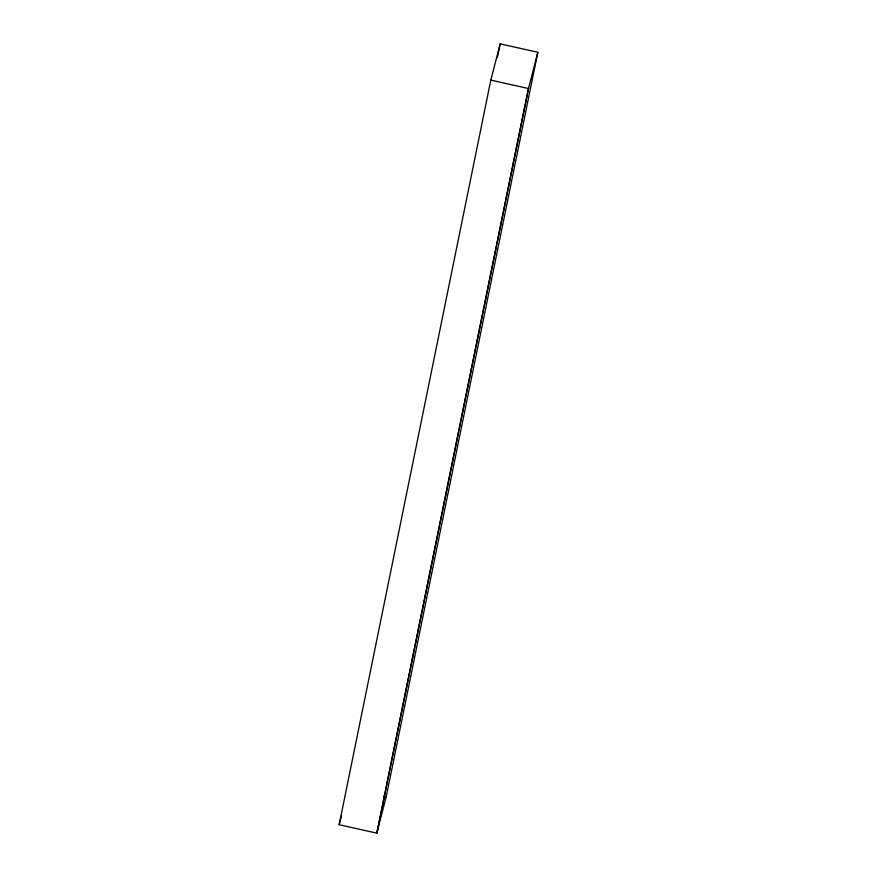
<?xml version="1.0" encoding="UTF-8"?>
<svg xmlns="http://www.w3.org/2000/svg" width="877" height="877" viewBox="0 0 877 877"><rect width="100%" height="100%" fill="white"/><g stroke="black" fill="none" stroke-linecap="round" stroke-linejoin="round"><path stroke-width="1.32" d="M339.169 824.709L490.813 80.092L528.48 88.533L376.836 833.15L339.169 824.709L341.493 815.511M497.434 57.268L500.164 43.85L537.831 52.291L386.187 796.908M377.154 831.736L528.469 88.72L537.831 52.291M490.802 80.267L500.164 43.85M376.836 833.15L386.198 796.733L383.688 796.163"/></g></svg>
